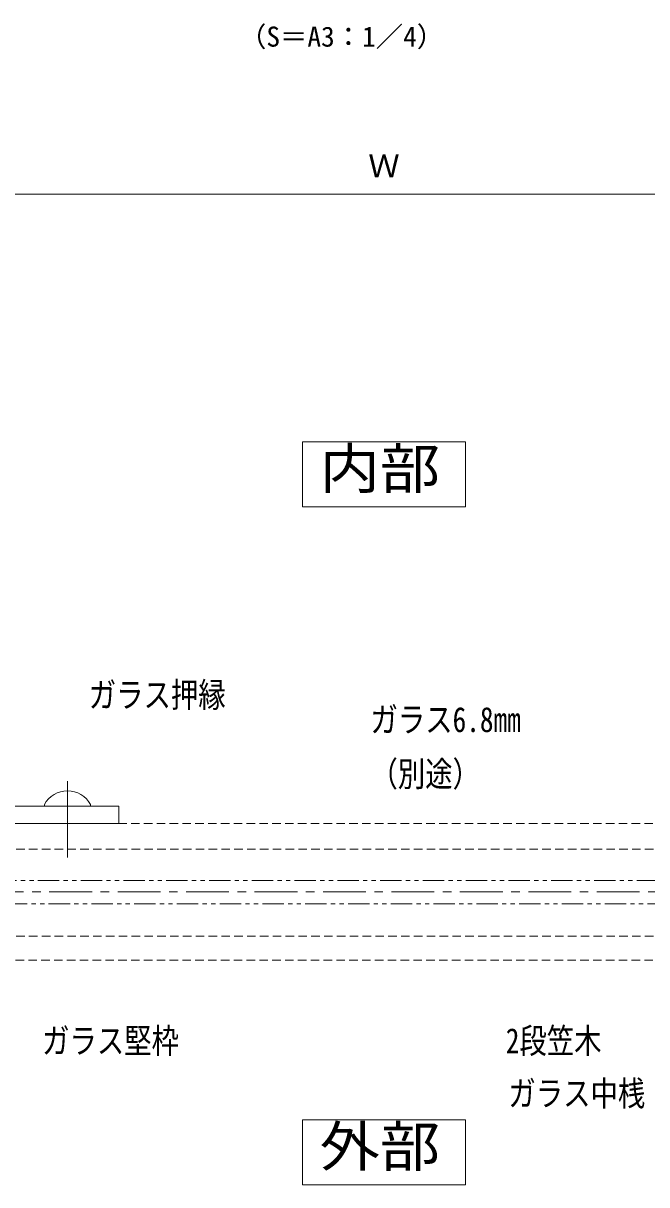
# Model space of a CAD drawing. Units: millimetres, scale not verified. Extents: x -3554 to 3554, y -1188 to 1188.
# Drawn here: x 2604 to 2968, y -695 to -16 of the extents above; entities that cross this region are included whole.
import ezdxf
from ezdxf.enums import TextEntityAlignment as Align

# ---------------------------------------------------------------- set-up
doc = ezdxf.new("R2010")
doc.units = ezdxf.units.MM
doc.header["$LTSCALE"] = 20
doc.header["$PDMODE"] = 32
doc.header["$PDSIZE"] = 10
for name, pattern in [('USER1', [2, 1.25, -0.25, 0.25, -0.25]), ('USER2', [1.25, 0.625, -0.125, 0.125, -0.125, 0.125, -0.125]), ('USER3', [0.375, 0.25, -0.125])]:
    doc.linetypes.add(name, pattern=pattern)
for name, color, linetype, lineweight in [('0-0_0', 7, 'Continuous', 18), ('0-1_DEFPOINTS', 7, 'Continuous', 18), ('0-6_2躯体線', 4, 'Continuous', 18), ('0-7_3中心線', 2, 'USER1', 18), ('0-8_41ｱﾙﾐ', 6, 'Continuous', 18), ('0-9_1手摺寸法', 7, 'Continuous', 18), ('0-B_P4-12', 7, 'Continuous', 18), ('0-C_2a', 1, 'USER2', 18), ('0-D_4アルミ', 6, 'Continuous', 18), ('1-1_2躯体隠れ', 6, 'USER3', 18)]:
    doc.layers.add(name, color=color, linetype=linetype, lineweight=lineweight)
doc.styles.add('ＭＳ ゴシック', font='')
doc.styles.get('ＭＳ ゴシック').set_extended_font_data('MS Gothic')

# ---------------------------------------------------------------- blocks, each defined once
blk = doc.blocks.new('_ORIGIN2')
at = {"layer": '0-0_0'}
blk.add_line((-0.5, 0), (-1, 0), dxfattribs=at)
for radius in [0.5, 0.25]:
    blk.add_circle((0, 0), radius, dxfattribs=at)
blk = doc.blocks.new('D81')
at = {"layer": '0-1_DEFPOINTS'}
for p in [(4528.38, 319.29), (5128.38, 319.29), (5128.38, 307.64)]:
    blk.add_point(p, dxfattribs=at)
at = {"layer": '0-9_1手摺寸法'}
for p, q in [((4528.38, 307.79), (4528.38, 307.64)), ((4532.98, 307.64), (5123.78, 307.64)), ((5128.38, 307.79), (5128.38, 307.64))]:
    blk.add_line(p, q, dxfattribs=at)
at = {"layer": '0-9_1手摺寸法', "xscale": 4.6, "yscale": 4.6, "rotation": 180}
blk.add_blockref('_ORIGIN2', (4528.38, 307.64), dxfattribs=at)
at = {"layer": '0-9_1手摺寸法', "xscale": 4.6, "yscale": 4.6}
blk.add_blockref('_ORIGIN2', (5128.38, 307.64), dxfattribs=at)
at = {"layer": '0-9_1手摺寸法', "style": 'ＭＳ ゴシック'}
blk.add_text('Ｗ', height=13.49, dxfattribs=at).set_placement((4819.18, 313.39), align=Align.BOTTOM_LEFT)
blk = doc.blocks.new('A$C4E7E0D89')
at = {"layer": '0-8_41ｱﾙﾐ'}
blk.add_line((150, 100), (69.18, 100), dxfattribs=at)
for points in [[(65, 104.18), (65, 110), (59, 110), (59, 104.18)], [(54.82, 100), (0, 100), (0, 0)]]:
    blk.add_lwpolyline(points, dxfattribs=at)
for centre, start, end in [((54.82, 104.18), 270, 0), ((69.18, 104.18), 180, 270)]:
    blk.add_arc(centre, 4.18, start, end, dxfattribs=at)
at = {"layer": '0-D_4アルミ'}
for p, q in [((150, 90), (150, 100)), ((10, 90), (10, 0)), ((150, 90), (10, 90)), ((10, 0), (0, 0))]:
    blk.add_line(p, q, dxfattribs=at)

msp = doc.modelspace()

# ---------------------------------------------------------------- linework, layer by layer
at = {"layer": '0-6_2躯体線'}
for p, q in [((2629.5, -504.05), (2629.5, -459.54)), ((2616, -473.17), (2616, -474.17)), ((2643, -474.17), (2616, -474.17)), ((2643, -473.17), (2643, -474.17))]:
    msp.add_line(p, q, dxfattribs=at)
msp.add_arc((2629.5, -480.56), 15.39, 28.69866, 151.30134, dxfattribs=at)
at = {"layer": '0-7_3中心線'}
msp.add_line((2418.89, -524.17), (3274.5, -524.17), dxfattribs=at)
at = {"layer": '0-B_P4-12'}
for p, q in [((2766.84, -261.12), (2766.84, -299.13)), ((2766.84, -657.46), (2766.84, -695.47))]:
    msp.add_line(p, q, dxfattribs=at)
for points in [[(2766.84, -299.13), (2862.16, -299.13), (2862.16, -261.12), (2766.84, -261.12)], [(2766.84, -695.47), (2862.16, -695.47), (2862.16, -657.46), (2766.84, -657.46)]]:
    msp.add_lwpolyline(points, dxfattribs=at)
at = {"layer": '0-C_2a'}
msp.add_lwpolyline([(2568.5, -531.17), (3174.76, -531.17), (3174.76, -517.57), (2568.5, -517.57)], close=True, dxfattribs=at)
at = {"layer": '1-1_2躯体隠れ'}
for p, q in [((2351.68, -484.17), (3274.5, -484.17)), ((2554.5, -499.17), (3194.5, -499.17)), ((2554.5, -550.17), (3194.5, -550.17)), ((2351.68, -564.17), (3274.5, -564.17))]:
    msp.add_line(p, q, dxfattribs=at)

# ---------------------------------------------------------------- block references
at = {"layer": '0-9_1手摺寸法'}
msp.add_blockref('D81', (-2013.88, -423.94), dxfattribs=at)
at = {"layer": '0-9_1手摺寸法', "rotation": 90}
msp.add_blockref('A$C4E7E0D89', (2659.5, -484.17), dxfattribs=at)

# ---------------------------------------------------------------- texts
at = {"layer": '0-0_0', "style": 'ＭＳ ゴシック'}
msp.add_text('（S＝A3：1／4）', height=11.73, dxfattribs=at).set_placement((2729.78, -33.59), align=Align.BOTTOM_LEFT)
at = {"layer": '0-0_0', "style": 'ＭＳ ゴシック', "width": 0.8}
for s, p in [('ガラス押縁', (2641.98, -420.75)), ('ガラス6.8mm', (2806.62, -435.2)), ('（別途）', (2806.62, -466.99)), ('ガラス堅枠', (2614.7, -622.99)), ('2段笠木 ', (2885.7, -622.99)), ('ガラス中桟', (2887.22, -653.76))]:
    msp.add_text(s, height=14.66, dxfattribs=at).set_placement(p, align=Align.BOTTOM_LEFT)
at = {"layer": '0-B_P4-12', "style": 'ＭＳ ゴシック', "width": 1.1}
for s, p in [('内部', (2776.9, -295.5)), ('外部', (2776.9, -691.83))]:
    msp.add_text(s, height=23.46, dxfattribs=at).set_placement(p, align=Align.BOTTOM_LEFT)

doc.saveas('drawing.dxf')
